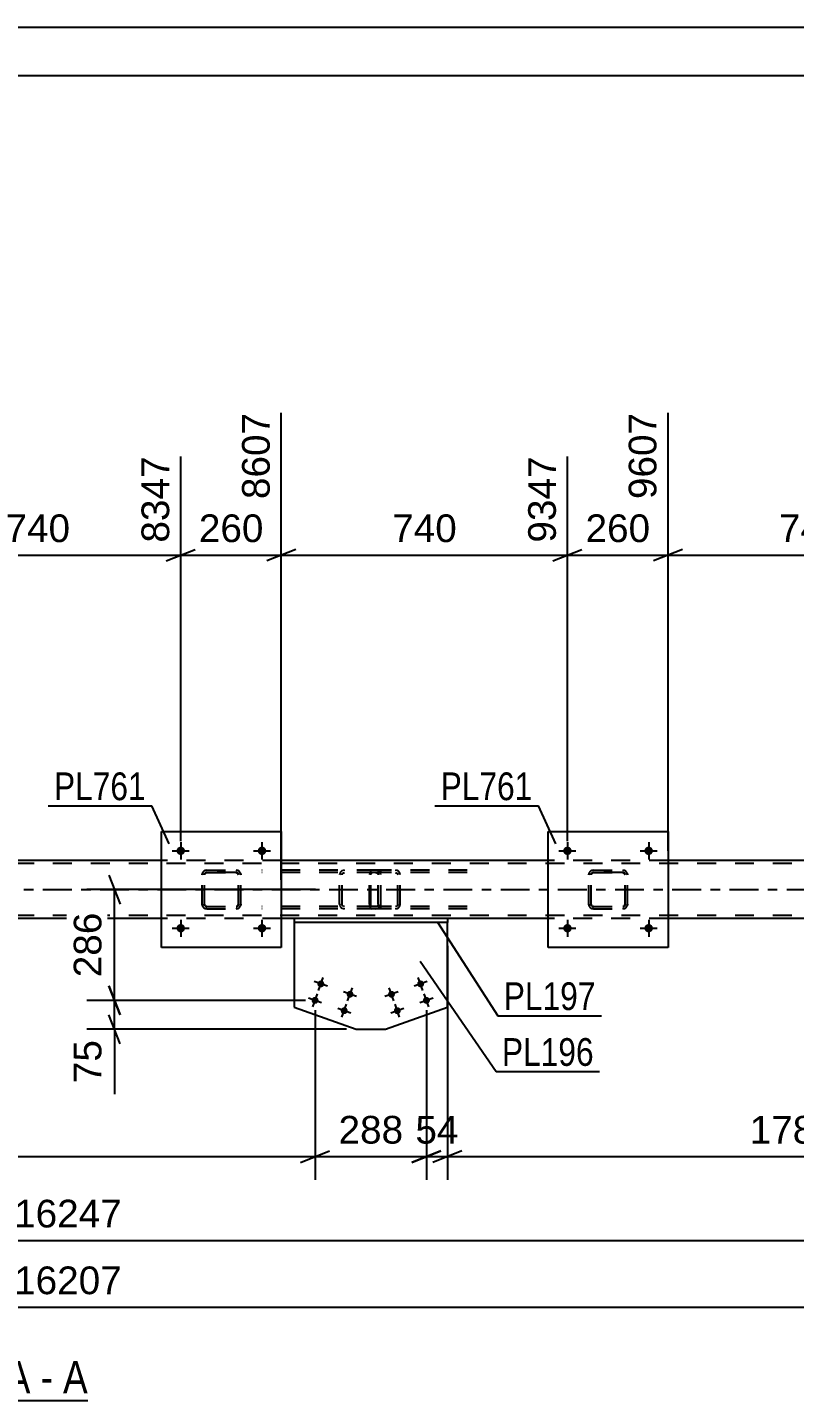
# Model space of a CAD drawing. Header units: millimetres. Extents: x 0 to 1189, y 0 to 841.
# Drawn here: x 445.1 to 524.4, y 699 to 841 of the extents above; entities that cross this region are included whole.
import ezdxf

# ---------------------------------------------------------------- set-up
doc = ezdxf.new("R2010")
doc.units = ezdxf.units.MM
doc.linetypes.add('DXK_LINE_DOT2', pattern=[3.9198, 1.9599, -1.9599])
doc.linetypes.add('DXK_LINE_DOT3', pattern=[5.9187, 2.979, -0.9799, 0.9799, -0.9799])
doc.styles.add('Arial', font='ARIAL.TTF', dxfattribs={"height": 0.2})
doc.styles.add('Arial Narrow', font='ARIALN.TTF', dxfattribs={"height": 0.2})

# ---------------------------------------------------------------- blocks, each defined once
blk = doc.blocks.new('Unknown-203770571-1117')
at = {"color": 5, "linetype": 'Continuous'}
for p, q in [((1189, 841), (0, 841)), ((1184, 836), (5, 836))]:
    blk.add_line(p, q, dxfattribs=at)
blk = doc.blocks.new('Unknown-203770571-12 - 5147')
at = {"color": 6, "linetype": 'Continuous'}
blk.add_line((423.66, 699.03), (451.31, 699.03), dxfattribs=at)
at = {"color": 0, "linetype": 'Continuous'}
for points in [[(441.77, 699.78), (441.77, 703.28), (423.66, 703.28), (423.66, 699.78)], [(445.38, 699.78), (445.38, 703.28), (442.82, 703.28), (442.82, 699.78)], [(447.7, 699.78), (447.7, 703.28), (446.43, 703.28), (446.43, 699.78)], [(451.31, 699.78), (451.31, 703.28), (448.75, 703.28), (448.75, 699.78)]]:
    blk.add_wipeout(points, dxfattribs=at)
at = {"color": 7, "linetype": 'Continuous', "style": 'Arial Narrow'}
for s, p in [('SECTION ', (423.66, 699.78)), ('A', (442.82, 699.78)), ('A', (448.75, 699.78)), ('-', (446.43, 699.78))]:
    blk.add_text(s, height=3.34, dxfattribs=at).set_placement(p)
blk = doc.blocks.new('Part-203770571-5277 - 5147')
at = {"color": 2, "linetype": 'Continuous'}
for p, q in [((498.93, 745.87), (498.93, 757.87)), ((498.93, 757.87), (511.33, 757.87)), ((511.33, 757.87), (511.33, 745.87)), ((511.33, 745.87), (498.93, 745.87))]:
    blk.add_line(p, q, dxfattribs=at)
blk = doc.blocks.new('Part-203770571-5278 - 5147')
at = {"color": 7, "linetype": 'DXK_LINE_DOT2'}
for p, q in [((503.43, 753.83), (503.61, 753.87)), ((503.61, 753.87), (503.43, 753.83)), ((503.61, 753.87), (506.65, 753.87)), ((503.61, 753.87), (503.61, 753.87)), ((503.61, 753.87), (506.65, 753.87)), ((506.65, 753.87), (506.65, 753.87)), ((506.65, 753.87), (506.84, 753.83)), ((506.84, 753.83), (506.65, 753.87)), ((503.13, 753.39), (503.17, 753.57)), ((503.17, 753.57), (503.13, 753.39)), ((503.13, 750.35), (503.13, 753.39)), ((503.37, 753.39), (503.39, 753.48)), ((503.39, 753.48), (503.37, 753.39)), ((503.37, 750.35), (503.37, 753.39)), ((503.39, 753.48), (503.44, 753.56)), ((503.44, 753.56), (503.39, 753.48)), ((503.44, 753.56), (503.52, 753.61)), ((503.52, 753.61), (503.44, 753.56)), ((503.52, 753.61), (503.61, 753.63)), ((503.61, 753.63), (503.52, 753.61)), ((503.61, 753.63), (506.65, 753.63)), ((503.61, 753.63), (503.61, 753.63)), ((506.65, 753.63), (503.61, 753.63)), ((506.65, 753.63), (506.65, 753.63)), ((506.65, 753.63), (506.74, 753.61)), ((506.74, 753.61), (506.65, 753.63)), ((506.74, 753.61), (506.82, 753.56)), ((506.82, 753.56), (506.74, 753.61)), ((506.82, 753.56), (506.87, 753.48)), ((506.87, 753.48), (506.82, 753.56)), ((506.87, 753.48), (506.89, 753.39)), ((506.89, 753.39), (506.87, 753.48)), ((506.89, 750.35), (506.89, 753.39)), ((507.1, 753.57), (507.13, 753.39)), ((507.13, 753.39), (507.1, 753.57)), ((507.13, 750.35), (507.13, 753.39)), ((503.17, 750.17), (503.13, 750.35)), ((503.13, 750.35), (503.17, 750.16)), ((503.39, 750.26), (503.37, 750.35)), ((503.37, 750.35), (503.39, 750.26)), ((503.44, 750.18), (503.39, 750.26)), ((503.39, 750.26), (503.44, 750.18)), ((503.61, 749.87), (503.43, 749.91)), ((503.43, 749.9), (503.61, 749.87)), ((503.52, 750.13), (503.44, 750.18)), ((503.44, 750.18), (503.52, 750.13)), ((503.61, 750.11), (503.52, 750.13)), ((503.52, 750.13), (503.61, 750.11)), ((503.61, 750.11), (506.65, 750.11)), ((503.61, 750.11), (503.61, 750.11)), ((503.61, 750.11), (506.65, 750.11)), ((503.61, 749.87), (506.65, 749.87)), ((503.61, 749.87), (503.61, 749.87)), ((503.61, 749.87), (506.65, 749.87)), ((506.74, 750.13), (506.65, 750.11)), ((506.65, 750.11), (506.74, 750.13)), ((506.65, 750.11), (506.65, 750.11)), ((506.84, 749.91), (506.65, 749.87)), ((506.65, 749.87), (506.84, 749.9)), ((506.65, 749.87), (506.65, 749.87)), ((506.82, 750.18), (506.74, 750.13)), ((506.74, 750.13), (506.82, 750.18)), ((506.87, 750.26), (506.82, 750.18)), ((506.82, 750.18), (506.87, 750.26)), ((506.89, 750.35), (506.87, 750.26)), ((506.87, 750.26), (506.89, 750.35)), ((507.13, 750.35), (507.1, 750.17)), ((507.1, 750.16), (507.13, 750.35))]:
    blk.add_line(p, q, dxfattribs=at)
at = {"color": 7, "linetype": 'DXK_LINE_DOT3'}
blk.add_line((505.13, 751.87), (505.13, 751.87), dxfattribs=at)
at = {"color": 7, "linetype": 'DXK_LINE_DOT2'}
for centre, start, end in [((503.61, 753.39), 112.5, 157.5), ((503.61, 753.39), 112.5, 157.5), ((506.65, 753.39), 22.5, 67.5), ((506.65, 753.39), 22.5, 67.5), ((503.61, 750.35), 202.5, 247.5), ((503.61, 750.35), 202.5, 247.5), ((506.65, 750.35), 292.5, 337.5), ((506.65, 750.35), 292.5, 337.5)]:
    blk.add_arc(centre, 0.48, start, end, dxfattribs=at)
blk = doc.blocks.new('Bolt-203770571-5392 - 5147')
at = {"linetype": 'Continuous'}
for points in [[(501.37, 755.87, -1), (500.49, 755.87, -1)], [(509.77, 755.87, -1), (508.89, 755.87, -1)]]:
    blk.add_hatch(color=1, dxfattribs=at).paths.add_polyline_path(points)
at = {"color": 1, "linetype": 'Continuous'}
for p, q in [((500.93, 756.75), (500.93, 754.99)), ((509.33, 756.75), (509.33, 754.99)), ((500.05, 755.87), (501.81, 755.87)), ((508.45, 755.87), (510.21, 755.87))]:
    blk.add_line(p, q, dxfattribs=at)
blk = doc.blocks.new('Part-203770571-5304 - 5147')
at = {"color": 2, "linetype": 'Continuous'}
for p, q in [((458.93, 745.87), (458.93, 757.87)), ((458.93, 757.87), (471.33, 757.87)), ((471.33, 757.87), (471.33, 745.87)), ((471.33, 745.87), (458.93, 745.87))]:
    blk.add_line(p, q, dxfattribs=at)
blk = doc.blocks.new('Part-203770571-5305 - 5147')
at = {"color": 7, "linetype": 'DXK_LINE_DOT2'}
for p, q in [((463.43, 753.83), (463.61, 753.87)), ((463.61, 753.87), (463.43, 753.83)), ((463.61, 753.87), (466.65, 753.87)), ((463.61, 753.87), (463.61, 753.87)), ((463.61, 753.87), (466.65, 753.87)), ((466.65, 753.87), (466.65, 753.87)), ((466.65, 753.87), (466.84, 753.83)), ((466.84, 753.83), (466.65, 753.87)), ((463.13, 753.39), (463.17, 753.57)), ((463.17, 753.57), (463.13, 753.39)), ((463.13, 750.35), (463.13, 753.39)), ((463.37, 753.39), (463.39, 753.48)), ((463.39, 753.48), (463.37, 753.39)), ((463.37, 750.35), (463.37, 753.39)), ((463.39, 753.48), (463.44, 753.56)), ((463.44, 753.56), (463.39, 753.48)), ((463.44, 753.56), (463.52, 753.61)), ((463.52, 753.61), (463.44, 753.56)), ((463.52, 753.61), (463.61, 753.63)), ((463.61, 753.63), (463.52, 753.61)), ((463.61, 753.63), (466.65, 753.63)), ((463.61, 753.63), (463.61, 753.63)), ((466.65, 753.63), (463.61, 753.63)), ((466.65, 753.63), (466.65, 753.63)), ((466.65, 753.63), (466.74, 753.61)), ((466.74, 753.61), (466.65, 753.63)), ((466.74, 753.61), (466.82, 753.56)), ((466.82, 753.56), (466.74, 753.61)), ((466.82, 753.56), (466.87, 753.48)), ((466.87, 753.48), (466.82, 753.56)), ((466.87, 753.48), (466.89, 753.39)), ((466.89, 753.39), (466.87, 753.48)), ((466.89, 750.35), (466.89, 753.39)), ((467.1, 753.57), (467.13, 753.39)), ((467.13, 753.39), (467.1, 753.57)), ((467.13, 750.35), (467.13, 753.39)), ((463.17, 750.17), (463.13, 750.35)), ((463.13, 750.35), (463.17, 750.16)), ((463.39, 750.26), (463.37, 750.35)), ((463.37, 750.35), (463.39, 750.26)), ((463.44, 750.18), (463.39, 750.26)), ((463.39, 750.26), (463.44, 750.18)), ((463.61, 749.87), (463.43, 749.91)), ((463.43, 749.9), (463.61, 749.87)), ((463.52, 750.13), (463.44, 750.18)), ((463.44, 750.18), (463.52, 750.13)), ((463.61, 750.11), (463.52, 750.13)), ((463.52, 750.13), (463.61, 750.11)), ((463.61, 750.11), (466.65, 750.11)), ((463.61, 750.11), (463.61, 750.11)), ((463.61, 750.11), (466.65, 750.11)), ((463.61, 749.87), (466.65, 749.87)), ((463.61, 749.87), (463.61, 749.87)), ((463.61, 749.87), (466.65, 749.87)), ((466.74, 750.13), (466.65, 750.11)), ((466.65, 750.11), (466.74, 750.13)), ((466.65, 750.11), (466.65, 750.11)), ((466.84, 749.91), (466.65, 749.87)), ((466.65, 749.87), (466.84, 749.9)), ((466.65, 749.87), (466.65, 749.87)), ((466.82, 750.18), (466.74, 750.13)), ((466.74, 750.13), (466.82, 750.18)), ((466.87, 750.26), (466.82, 750.18)), ((466.82, 750.18), (466.87, 750.26)), ((466.89, 750.35), (466.87, 750.26)), ((466.87, 750.26), (466.89, 750.35)), ((467.13, 750.35), (467.1, 750.17)), ((467.1, 750.16), (467.13, 750.35))]:
    blk.add_line(p, q, dxfattribs=at)
at = {"color": 7, "linetype": 'DXK_LINE_DOT3'}
blk.add_line((465.13, 751.87), (465.13, 751.87), dxfattribs=at)
at = {"color": 7, "linetype": 'DXK_LINE_DOT2'}
for centre, start, end in [((463.61, 753.39), 112.5, 157.5), ((463.61, 753.39), 112.5, 157.5), ((466.65, 753.39), 22.5, 67.5), ((466.65, 753.39), 22.5, 67.5), ((463.61, 750.35), 202.5, 247.5), ((463.61, 750.35), 202.5, 247.5), ((466.65, 750.35), 292.5, 337.5), ((466.65, 750.35), 292.5, 337.5)]:
    blk.add_arc(centre, 0.48, start, end, dxfattribs=at)
blk = doc.blocks.new('Part-203770571-5181 - 5147')
at = {"color": 7, "linetype": 'DXK_LINE_DOT2'}
for p, q in [((481.11, 753.87), (469.33, 753.87)), ((477.87, 753.87), (477.68, 753.83)), ((481.3, 753.83), (481.11, 753.87)), ((481.11, 753.63), (469.33, 753.63)), ((477.4, 753.57), (477.36, 753.39)), ((477.36, 750.35), (477.36, 753.39)), ((477.62, 753.39), (477.64, 753.48)), ((477.62, 750.35), (477.62, 753.39)), ((477.64, 753.48), (477.69, 753.56)), ((477.69, 753.56), (477.77, 753.61)), ((477.77, 753.61), (477.87, 753.63)), ((481.11, 753.63), (481.2, 753.61)), ((481.2, 753.61), (481.29, 753.56)), ((481.29, 753.56), (481.34, 753.48)), ((481.34, 753.48), (481.36, 753.39)), ((481.36, 750.35), (481.36, 753.39)), ((481.62, 753.39), (481.58, 753.57)), ((481.62, 750.35), (481.62, 753.39)), ((481.11, 750.11), (469.33, 750.11)), ((481.11, 749.87), (469.33, 749.87)), ((477.36, 750.35), (477.4, 750.17)), ((477.64, 750.26), (477.62, 750.35)), ((477.69, 750.18), (477.64, 750.26)), ((477.68, 749.91), (477.87, 749.87)), ((477.77, 750.13), (477.69, 750.18)), ((477.87, 750.11), (477.77, 750.13)), ((481.2, 750.13), (481.11, 750.11)), ((481.11, 749.87), (481.3, 749.91)), ((481.29, 750.18), (481.2, 750.13)), ((481.34, 750.26), (481.29, 750.18)), ((481.36, 750.35), (481.34, 750.26)), ((481.58, 750.17), (481.62, 750.35))]:
    blk.add_line(p, q, dxfattribs=at)
for centre, start, end in [((477.85, 753.37), 110.7583, 155.68), ((481.13, 753.37), 24.32, 69.2417), ((477.85, 750.37), 204.32, 249.2417), ((481.13, 750.37), 290.7583, 335.68)]:
    blk.add_arc(centre, 0.496, start, end, dxfattribs=at)
blk = doc.blocks.new('Bolt-203770571-5476 - 5147')
at = {"linetype": 'Continuous'}
for points in [[(475.08, 742.23, -1), (475.76, 741.99, -1)], [(478.1, 741.16, -1), (478.77, 740.92, -1)], [(474.48, 740.53, -1), (475.16, 740.29, -1)], [(477.49, 739.46, -1), (478.17, 739.22, -1)]]:
    blk.add_hatch(color=1, dxfattribs=at).paths.add_polyline_path(points)
at = {"color": 1, "linetype": 'Continuous'}
for p, q in [((475.18, 741.43), (475.66, 742.78)), ((474.58, 739.73), (475.06, 741.09)), ((476.1, 741.87), (474.74, 742.35)), ((479.11, 740.8), (477.76, 741.28)), ((478.19, 740.36), (478.68, 741.71)), ((475.5, 740.17), (474.14, 740.65)), ((477.59, 738.66), (478.07, 740.02)), ((478.51, 739.1), (477.16, 739.58))]:
    blk.add_line(p, q, dxfattribs=at)
blk = doc.blocks.new('Part-203770571-5362 - 5147')
at = {"color": 7, "linetype": 'DXK_LINE_DOT2'}
for p, q in [((480.72, 753.87), (480.62, 753.83)), ((490.57, 753.87), (480.72, 753.87)), ((481.62, 753.63), (481.62, 753.87)), ((483.32, 753.83), (483.13, 753.87)), ((480.47, 753.57), (480.45, 753.39)), ((480.45, 750.35), (480.45, 753.39)), ((480.53, 753.73), (480.47, 753.57)), ((480.62, 753.83), (480.53, 753.73)), ((480.58, 753.39), (480.6, 753.48)), ((480.58, 750.35), (480.58, 753.39)), ((480.6, 753.48), (480.62, 753.56)), ((480.62, 753.56), (480.67, 753.61)), ((480.67, 753.61), (480.72, 753.63)), ((490.57, 753.63), (480.72, 753.63)), ((483.13, 753.63), (483.22, 753.61)), ((483.22, 753.61), (483.3, 753.56)), ((483.3, 753.56), (483.36, 753.48)), ((483.36, 753.48), (483.38, 753.39)), ((483.38, 750.35), (483.38, 753.39)), ((483.63, 753.39), (483.59, 753.57)), ((483.63, 750.35), (483.63, 753.39)), ((480.45, 750.35), (480.47, 750.17)), ((480.47, 750.17), (480.53, 750.01)), ((480.53, 750.01), (480.62, 749.91)), ((480.6, 750.26), (480.58, 750.35)), ((480.62, 750.18), (480.6, 750.26)), ((480.67, 750.13), (480.62, 750.18)), ((480.62, 749.91), (480.72, 749.87)), ((480.72, 750.11), (480.67, 750.13)), ((490.57, 750.11), (480.72, 750.11)), ((490.57, 749.87), (480.72, 749.87)), ((481.62, 749.87), (481.62, 750.11)), ((483.22, 750.13), (483.13, 750.11)), ((483.13, 749.87), (483.32, 749.91)), ((483.3, 750.18), (483.22, 750.13)), ((483.36, 750.26), (483.3, 750.18)), ((483.38, 750.35), (483.36, 750.26)), ((483.59, 750.17), (483.63, 750.35))]:
    blk.add_line(p, q, dxfattribs=at)
for centre, start, end in [((483.14, 753.37), 23.8951, 68.8487), ((483.14, 750.37), 291.1513, 336.1049)]:
    blk.add_arc(centre, 0.492, start, end, dxfattribs=at)
blk = doc.blocks.new('Bolt-203770571-5387 - 5147')
at = {"linetype": 'Continuous'}
for points in [[(461.37, 747.87, -1), (460.49, 747.87, -1)], [(469.77, 747.87, -1), (468.89, 747.87, -1)]]:
    blk.add_hatch(color=1, dxfattribs=at).paths.add_polyline_path(points)
at = {"color": 1, "linetype": 'Continuous'}
for p, q in [((460.93, 748.75), (460.93, 746.99)), ((469.33, 748.75), (469.33, 746.99)), ((460.05, 747.87), (461.81, 747.87)), ((468.45, 747.87), (470.21, 747.87))]:
    blk.add_line(p, q, dxfattribs=at)
blk = doc.blocks.new('Bolt-203770571-5388 - 5147')
at = {"linetype": 'Continuous'}
for points in [[(461.37, 755.87, -1), (460.49, 755.87, -1)], [(469.77, 755.87, -1), (468.89, 755.87, -1)]]:
    blk.add_hatch(color=1, dxfattribs=at).paths.add_polyline_path(points)
at = {"color": 1, "linetype": 'Continuous'}
for p, q in [((460.93, 756.75), (460.93, 754.99)), ((469.33, 756.75), (469.33, 754.99)), ((460.05, 755.87), (461.81, 755.87)), ((468.45, 755.87), (470.21, 755.87))]:
    blk.add_line(p, q, dxfattribs=at)
blk = doc.blocks.new('Bolt-203770571-5391 - 5147')
at = {"linetype": 'Continuous'}
for points in [[(501.37, 747.87, -1), (500.49, 747.87, -1)], [(509.77, 747.87, -1), (508.89, 747.87, -1)]]:
    blk.add_hatch(color=1, dxfattribs=at).paths.add_polyline_path(points)
at = {"color": 1, "linetype": 'Continuous'}
for p, q in [((500.93, 748.75), (500.93, 746.99)), ((509.33, 748.75), (509.33, 746.99)), ((500.05, 747.87), (501.81, 747.87)), ((508.45, 747.87), (510.21, 747.87))]:
    blk.add_line(p, q, dxfattribs=at)
blk = doc.blocks.new('Part-203770571-5416 - 5147')
at = {"color": 7, "linetype": 'DXK_LINE_DOT2'}
for p, q in [((759.33, 754.55), (127.06, 754.55)), ((471.33, 754.87), (458.93, 754.87)), ((511.33, 754.87), (498.93, 754.87)), ((759.33, 749.19), (127.06, 749.19)), ((471.33, 748.87), (458.93, 748.87)), ((488.51, 748.87), (472.65, 748.87)), ((511.33, 748.87), (498.93, 748.87))]:
    blk.add_line(p, q, dxfattribs=at)
at = {"color": 2, "linetype": 'Continuous'}
for p, q in [((458.93, 754.87), (431.33, 754.87)), ((498.93, 754.87), (471.33, 754.87)), ((538.93, 754.87), (511.33, 754.87)), ((458.93, 748.87), (431.33, 748.87)), ((472.65, 748.87), (471.33, 748.87)), ((498.93, 748.87), (488.51, 748.87)), ((538.93, 748.87), (511.33, 748.87))]:
    blk.add_line(p, q, dxfattribs=at)
at = {"color": 7, "linetype": 'DXK_LINE_DOT3'}
blk.add_line((127.06, 751.87), (759.33, 751.87), dxfattribs=at)
blk = doc.blocks.new('Part-203770571-5470 - 5147')
at = {"color": 2, "linetype": 'Continuous'}
for p, q in [((472.65, 748.47), (472.65, 739.69)), ((488.51, 739.69), (488.51, 748.47)), ((472.65, 739.69), (479.06, 737.42)), ((482.1, 737.42), (488.51, 739.69)), ((479.06, 737.42), (482.1, 737.42))]:
    blk.add_line(p, q, dxfattribs=at)
at = {"color": 7, "linetype": 'DXK_LINE_DOT2'}
blk.add_line((488.51, 748.47), (472.65, 748.47), dxfattribs=at)
blk = doc.blocks.new('Part-203770571-5475 - 5147')
at = {"color": 2, "linetype": 'Continuous'}
for p, q in [((488.51, 748.87), (472.65, 748.87)), ((472.65, 748.87), (472.65, 748.47)), ((488.51, 748.47), (472.65, 748.47)), ((488.51, 748.87), (488.51, 748.47))]:
    blk.add_line(p, q, dxfattribs=at)
blk = doc.blocks.new('Bolt-203770571-5477 - 5147')
at = {"linetype": 'Continuous'}
for points in [[(482.39, 740.92, -1), (483.06, 741.16, -1)], [(485.4, 741.99, -1), (486.08, 742.23, -1)], [(482.99, 739.22, -1), (483.67, 739.46, -1)], [(486, 740.29, -1), (486.68, 740.53, -1)]]:
    blk.add_hatch(color=1, dxfattribs=at).paths.add_polyline_path(points)
at = {"color": 1, "linetype": 'Continuous'}
for p, q in [((485.98, 741.43), (485.5, 742.78)), ((483.4, 741.28), (482.05, 740.8)), ((482.97, 740.36), (482.48, 741.71)), ((486.42, 742.35), (485.06, 741.87)), ((486.58, 739.73), (486.1, 741.09)), ((483.57, 738.66), (483.09, 740.02)), ((487.02, 740.65), (485.66, 740.17)), ((484.01, 739.58), (482.65, 739.1))]:
    blk.add_line(p, q, dxfattribs=at)
blk = doc.blocks.new('StraightDimension-203770571-5887 - 5147')
at = {"color": 7, "linetype": 'Continuous'}
blk.add_line((126.26, 715.58), (772.23, 715.58), dxfattribs=at)
at = {"color": 0}
blk.add_wipeout([(455.4, 716.33), (455.4, 720.53), (443.09, 720.53), (443.09, 716.33)], dxfattribs=at)
at = {"color": 3, "style": 'Arial'}
blk.add_text('16247', height=2.865, dxfattribs=at).set_placement((443.69, 716.93))
blk = doc.blocks.new('StraightDimension-203770571-6618 - 5147')
at = {"color": 7, "linetype": 'Continuous'}
blk.add_line((127.06, 708.68), (771.43, 708.68), dxfattribs=at)
at = {"color": 0}
blk.add_wipeout([(455.4, 709.43), (455.4, 713.63), (443.09, 713.63), (443.09, 709.43)], dxfattribs=at)
at = {"color": 3, "style": 'Arial'}
blk.add_text('16207', height=2.865, dxfattribs=at).set_placement((443.69, 710.03))
blk = doc.blocks.new('StraightDimension-203770571-22072 - 5147')
at = {"color": 7, "linetype": 'Continuous'}
for p, q in [((511.33, 755.87), (511.33, 801.14)), ((540.93, 756.87), (540.93, 798.86)), ((512.83, 787.04), (509.83, 785.84)), ((539.43, 785.84), (542.43, 787.04)), ((511.33, 786.44), (540.93, 786.44))]:
    blk.add_line(p, q, dxfattribs=at)
at = {"color": 0}
blk.add_wipeout([(530.07, 787.19), (530.07, 791.39), (522.2, 791.39), (522.2, 787.19)], dxfattribs=at)
at = {"color": 3, "style": 'Arial'}
blk.add_text('740', height=2.865, dxfattribs=at).set_placement((522.8, 787.79))
at = {"color": 0, "linetype": 'Continuous'}
blk.add_wipeout([(540.33, 799.46), (536.13, 799.46), (536.13, 787.14), (540.33, 787.14)], dxfattribs=at)
at = {"color": 3, "linetype": 'Continuous', "style": 'Arial'}
blk.add_text('10347', height=2.865, rotation=90.0002, dxfattribs=at).set_placement((539.73, 787.74))
blk = doc.blocks.new('StraightDimension-203770571-22073 - 5147')
at = {"color": 7, "linetype": 'Continuous'}
for p, q in [((511.33, 755.87), (511.33, 801.14)), ((500.93, 756.87), (500.93, 796.64)), ((499.43, 785.84), (502.43, 787.04)), ((512.83, 787.04), (509.83, 785.84)), ((500.93, 786.44), (511.33, 786.44))]:
    blk.add_line(p, q, dxfattribs=at)
at = {"color": 0}
blk.add_wipeout([(510.07, 787.19), (510.07, 791.39), (502.2, 791.39), (502.2, 787.19)], dxfattribs=at)
at = {"color": 3, "style": 'Arial'}
blk.add_text('260', height=2.865, dxfattribs=at).set_placement((502.8, 787.79))
at = {"color": 0, "linetype": 'Continuous'}
blk.add_wipeout([(510.73, 801.74), (506.53, 801.74), (506.53, 791.64), (510.73, 791.64)], dxfattribs=at)
at = {"color": 3, "linetype": 'Continuous', "style": 'Arial'}
blk.add_text('9607', height=2.865, rotation=90.0002, dxfattribs=at).set_placement((510.13, 792.24))
blk = doc.blocks.new('StraightDimension-203770571-22074 - 5147')
at = {"color": 7, "linetype": 'Continuous'}
for p, q in [((471.33, 752.87), (471.33, 801.14)), ((500.93, 756.87), (500.93, 796.64)), ((472.83, 787.04), (469.83, 785.84)), ((499.43, 785.84), (502.43, 787.04)), ((471.33, 786.44), (500.93, 786.44))]:
    blk.add_line(p, q, dxfattribs=at)
at = {"color": 0}
blk.add_wipeout([(490.07, 787.19), (490.07, 791.39), (482.2, 791.39), (482.2, 787.19)], dxfattribs=at)
at = {"color": 3, "style": 'Arial'}
blk.add_text('740', height=2.865, dxfattribs=at).set_placement((482.8, 787.79))
at = {"color": 0, "linetype": 'Continuous'}
blk.add_wipeout([(500.33, 797.24), (496.13, 797.24), (496.13, 787.14), (500.33, 787.14)], dxfattribs=at)
at = {"color": 3, "linetype": 'Continuous', "style": 'Arial'}
blk.add_text('9347', height=2.865, rotation=90.0002, dxfattribs=at).set_placement((499.73, 787.74))
blk = doc.blocks.new('StraightDimension-203770571-22075 - 5147')
at = {"color": 7, "linetype": 'Continuous'}
for p, q in [((471.33, 752.87), (471.33, 801.14)), ((460.93, 756.87), (460.93, 796.64)), ((459.43, 785.84), (462.43, 787.04)), ((472.83, 787.04), (469.83, 785.84)), ((460.93, 786.44), (471.33, 786.44))]:
    blk.add_line(p, q, dxfattribs=at)
at = {"color": 0}
blk.add_wipeout([(470.07, 787.19), (470.07, 791.39), (462.2, 791.39), (462.2, 787.19)], dxfattribs=at)
at = {"color": 3, "style": 'Arial'}
blk.add_text('260', height=2.865, dxfattribs=at).set_placement((462.8, 787.79))
at = {"color": 0, "linetype": 'Continuous'}
blk.add_wipeout([(470.73, 801.74), (466.53, 801.74), (466.53, 791.64), (470.73, 791.64)], dxfattribs=at)
at = {"color": 3, "linetype": 'Continuous', "style": 'Arial'}
blk.add_text('8607', height=2.865, rotation=90.0002, dxfattribs=at).set_placement((470.13, 792.24))
blk = doc.blocks.new('StraightDimension-203770571-22076 - 5147')
at = {"color": 7, "linetype": 'Continuous'}
for p, q in [((431.33, 755.87), (431.33, 801.14)), ((460.93, 756.87), (460.93, 796.64)), ((432.83, 787.04), (429.83, 785.84)), ((459.43, 785.84), (462.43, 787.04)), ((431.33, 786.44), (460.93, 786.44))]:
    blk.add_line(p, q, dxfattribs=at)
at = {"color": 0}
blk.add_wipeout([(450.07, 787.19), (450.07, 791.39), (442.2, 791.39), (442.2, 787.19)], dxfattribs=at)
at = {"color": 3, "style": 'Arial'}
blk.add_text('740', height=2.865, dxfattribs=at).set_placement((442.8, 787.79))
at = {"color": 0, "linetype": 'Continuous'}
blk.add_wipeout([(460.33, 797.24), (456.13, 797.24), (456.13, 787.14), (460.33, 787.14)], dxfattribs=at)
at = {"color": 3, "linetype": 'Continuous', "style": 'Arial'}
blk.add_text('8347', height=2.865, rotation=90.0002, dxfattribs=at).set_placement((459.73, 787.74))
blk = doc.blocks.new('StraightDimension-203770571-39118 - 5147')
at = {"color": 7, "linetype": 'Continuous'}
for p, q in [((488.51, 746.04), (488.51, 721.85)), ((486.34, 739.41), (486.34, 721.85)), ((484.84, 723.65), (487.84, 724.85)), ((486.34, 724.25), (488.51, 724.25)), ((490.01, 724.85), (487.01, 723.65))]:
    blk.add_line(p, q, dxfattribs=at)
at = {"color": 0}
blk.add_wipeout([(490.25, 725), (490.25, 729.2), (484.6, 729.2), (484.6, 725)], dxfattribs=at)
at = {"color": 3, "style": 'Arial'}
blk.add_text('54', height=2.865, dxfattribs=at).set_placement((485.2, 725.6))
blk = doc.blocks.new('StraightDimension-203770571-39117 - 5147')
at = {"color": 7, "linetype": 'Continuous'}
for p, q in [((488.51, 746.04), (488.51, 721.85)), ((559.95, 739.41), (559.95, 721.85)), ((490.01, 724.85), (487.01, 723.65)), ((488.51, 724.25), (559.95, 724.25)), ((558.45, 723.65), (561.45, 724.85))]:
    blk.add_line(p, q, dxfattribs=at)
at = {"color": 0}
blk.add_wipeout([(529.28, 725), (529.28, 729.2), (519.18, 729.2), (519.18, 725)], dxfattribs=at)
at = {"color": 3, "style": 'Arial'}
blk.add_text('1786', height=2.865, dxfattribs=at).set_placement((519.78, 725.6))
blk = doc.blocks.new('StraightDimension-203770571-39119 - 5147')
at = {"color": 7, "linetype": 'Continuous'}
for p, q in [((474.82, 739.41), (474.82, 721.85)), ((486.34, 739.41), (486.34, 721.85)), ((473.32, 723.65), (476.32, 724.85)), ((474.82, 724.25), (486.34, 724.25)), ((487.84, 724.85), (484.84, 723.65))]:
    blk.add_line(p, q, dxfattribs=at)
at = {"color": 0}
blk.add_wipeout([(484.52, 725), (484.52, 729.2), (476.65, 729.2), (476.65, 725)], dxfattribs=at)
at = {"color": 3, "style": 'Arial'}
blk.add_text('288', height=2.865, dxfattribs=at).set_placement((477.25, 725.6))
blk = doc.blocks.new('StraightDimension-203770571-39120 - 5147')
at = {"color": 7, "linetype": 'Continuous'}
for p, q in [((403.37, 746.02), (403.37, 721.85)), ((474.82, 739.41), (474.82, 721.85)), ((404.87, 724.85), (401.87, 723.65)), ((403.37, 724.25), (474.82, 724.25)), ((473.32, 723.65), (476.32, 724.85))]:
    blk.add_line(p, q, dxfattribs=at)
at = {"color": 0}
blk.add_wipeout([(444.14, 725), (444.14, 729.2), (434.05, 729.2), (434.05, 725)], dxfattribs=at)
at = {"color": 3, "style": 'Arial'}
blk.add_text('1786', height=2.865, dxfattribs=at).set_placement((434.65, 725.6))
blk = doc.blocks.new('StraightDimension-203770571-39734 - 5147')
at = {"color": 7, "linetype": 'Continuous'}
for p, q in [((453.47, 753.37), (454.67, 750.37)), ((474.87, 751.87), (451.22, 751.87)), ((454.07, 740.41), (454.07, 751.87)), ((454.67, 738.91), (453.47, 741.91)), ((473.82, 740.41), (451.22, 740.41))]:
    blk.add_line(p, q, dxfattribs=at)
at = {"color": 0}
blk.add_wipeout([(453.32, 750.07), (449.12, 750.07), (449.12, 742.2), (453.32, 742.2)], dxfattribs=at)
at = {"color": 3, "style": 'Arial'}
blk.add_text('286', height=2.865, rotation=90.0002, dxfattribs=at).set_placement((452.72, 742.8))
blk = doc.blocks.new('StraightDimension-203770571-39735 - 5147')
at = {"color": 7, "linetype": 'Continuous'}
for p, q in [((453.47, 741.91), (454.67, 738.91)), ((473.82, 740.41), (451.22, 740.41)), ((454.07, 737.42), (454.07, 740.41)), ((454.67, 735.92), (453.47, 738.92)), ((478.06, 737.42), (451.22, 737.42)), ((454.07, 737.42), (454.07, 730.72)), ((454.07, 737.42), (454.07, 730.72))]:
    blk.add_line(p, q, dxfattribs=at)
at = {"color": 0}
blk.add_wipeout([(453.32, 736.89), (449.12, 736.89), (449.12, 731.25), (453.32, 731.25)], dxfattribs=at)
at = {"color": 3, "style": 'Arial'}
blk.add_text('75', height=2.865, rotation=90.0002, dxfattribs=at).set_placement((452.72, 731.85))
blk = doc.blocks.new('Mark-203770571-5300 - 5147')
at = {"color": 0}
blk.add_wipeout([(457.32, 761.11), (457.32, 764.11), (447.81, 764.11), (447.81, 761.11)], dxfattribs=at)
blk.add_wipeout([(457.32, 761.11), (457.32, 764.11), (447.81, 764.11), (447.81, 761.11)], dxfattribs=at)
at = {"color": 30, "linetype": 'Continuous'}
for p in [(447.21, 760.51), (459.74, 756.61)]:
    blk.add_line(p, (457.92, 760.51), dxfattribs=at)
at = {"color": 3, "style": 'Arial Narrow'}
blk.add_text('PL761', height=2.863, dxfattribs=at).set_placement((447.81, 761.11))
blk = doc.blocks.new('Mark-203770571-5273 - 5147')
at = {"color": 0}
blk.add_wipeout([(497.32, 761.11), (497.32, 764.11), (487.81, 764.11), (487.81, 761.11)], dxfattribs=at)
blk.add_wipeout([(497.32, 761.11), (497.32, 764.11), (487.81, 764.11), (487.81, 761.11)], dxfattribs=at)
at = {"color": 30, "linetype": 'Continuous'}
for p in [(487.21, 760.51), (499.74, 756.61)]:
    blk.add_line(p, (497.92, 760.51), dxfattribs=at)
at = {"color": 3, "style": 'Arial Narrow'}
blk.add_text('PL761', height=2.863, dxfattribs=at).set_placement((487.81, 761.11))
blk = doc.blocks.new('Mark-203770571-5471 - 5147')
at = {"color": 0}
blk.add_wipeout([(503.84, 739.41), (503.84, 742.41), (494.34, 742.41), (494.34, 739.41)], dxfattribs=at)
blk.add_wipeout([(503.84, 739.41), (503.84, 742.41), (494.34, 742.41), (494.34, 739.41)], dxfattribs=at)
at = {"color": 30, "linetype": 'Continuous'}
for p, q in [((487.47, 748.51), (493.74, 738.81)), ((493.74, 738.81), (504.44, 738.81))]:
    blk.add_line(p, q, dxfattribs=at)
at = {"color": 3, "style": 'Arial Narrow'}
blk.add_text('PL197', height=2.863, dxfattribs=at).set_placement((494.34, 739.41))
blk = doc.blocks.new('Mark-203770571-21239 - 5147')
at = {"color": 0}
blk.add_wipeout([(503.65, 733.64), (503.65, 736.64), (494.15, 736.64), (494.15, 733.64)], dxfattribs=at)
blk.add_wipeout([(503.65, 733.64), (503.65, 736.64), (494.15, 736.64), (494.15, 733.64)], dxfattribs=at)
at = {"color": 30, "linetype": 'Continuous'}
for p, q in [((485.68, 744.46), (493.55, 733.04)), ((493.55, 733.04), (504.25, 733.04))]:
    blk.add_line(p, q, dxfattribs=at)
at = {"color": 3, "style": 'Arial Narrow'}
blk.add_text('PL196', height=2.863, dxfattribs=at).set_placement((494.15, 733.64))

msp = doc.modelspace()

# ---------------------------------------------------------------- block references
for name in ['Unknown-203770571-1117', 'Part-203770571-5304 - 5147', 'Bolt-203770571-5388 - 5147', 'Part-203770571-5277 - 5147', 'Bolt-203770571-5392 - 5147', 'Part-203770571-5416 - 5147', 'Part-203770571-5305 - 5147', 'Part-203770571-5181 - 5147', 'Part-203770571-5362 - 5147', 'Part-203770571-5278 - 5147', 'Bolt-203770571-5387 - 5147', 'Part-203770571-5475 - 5147', 'Part-203770571-5470 - 5147', 'Bolt-203770571-5391 - 5147', 'Bolt-203770571-5476 - 5147', 'Bolt-203770571-5477 - 5147']:
    msp.add_blockref(name, (0, 0))

# ---------------------------------------------------------------- next in the draw order: block references
for name in ['StraightDimension-203770571-22072 - 5147', 'StraightDimension-203770571-5887 - 5147', 'Unknown-203770571-12 - 5147']:
    msp.add_blockref(name, (0, 0))

# ---------------------------------------------------------------- next in the draw order: block references
for name in ['StraightDimension-203770571-22073 - 5147', 'StraightDimension-203770571-6618 - 5147']:
    msp.add_blockref(name, (0, 0))

# ---------------------------------------------------------------- next in the draw order: block references
for name in ['StraightDimension-203770571-22074 - 5147', 'StraightDimension-203770571-39118 - 5147']:
    msp.add_blockref(name, (0, 0))

# ---------------------------------------------------------------- next in the draw order: block references
for name in ['StraightDimension-203770571-22075 - 5147', 'Mark-203770571-5273 - 5147', 'StraightDimension-203770571-39117 - 5147']:
    msp.add_blockref(name, (0, 0))

# ---------------------------------------------------------------- next in the draw order: block references
for name in ['StraightDimension-203770571-22076 - 5147', 'StraightDimension-203770571-39119 - 5147']:
    msp.add_blockref(name, (0, 0))

# ---------------------------------------------------------------- next in the draw order: block references
for name in ['Mark-203770571-5300 - 5147', 'Mark-203770571-5471 - 5147', 'StraightDimension-203770571-39120 - 5147']:
    msp.add_blockref(name, (0, 0))

# ---------------------------------------------------------------- next in the draw order: block references
for name in ['StraightDimension-203770571-39734 - 5147', 'Mark-203770571-21239 - 5147']:
    msp.add_blockref(name, (0, 0))

# ---------------------------------------------------------------- next in the draw order: block references
msp.add_blockref('StraightDimension-203770571-39735 - 5147', (0, 0))

doc.saveas('drawing.dxf')
